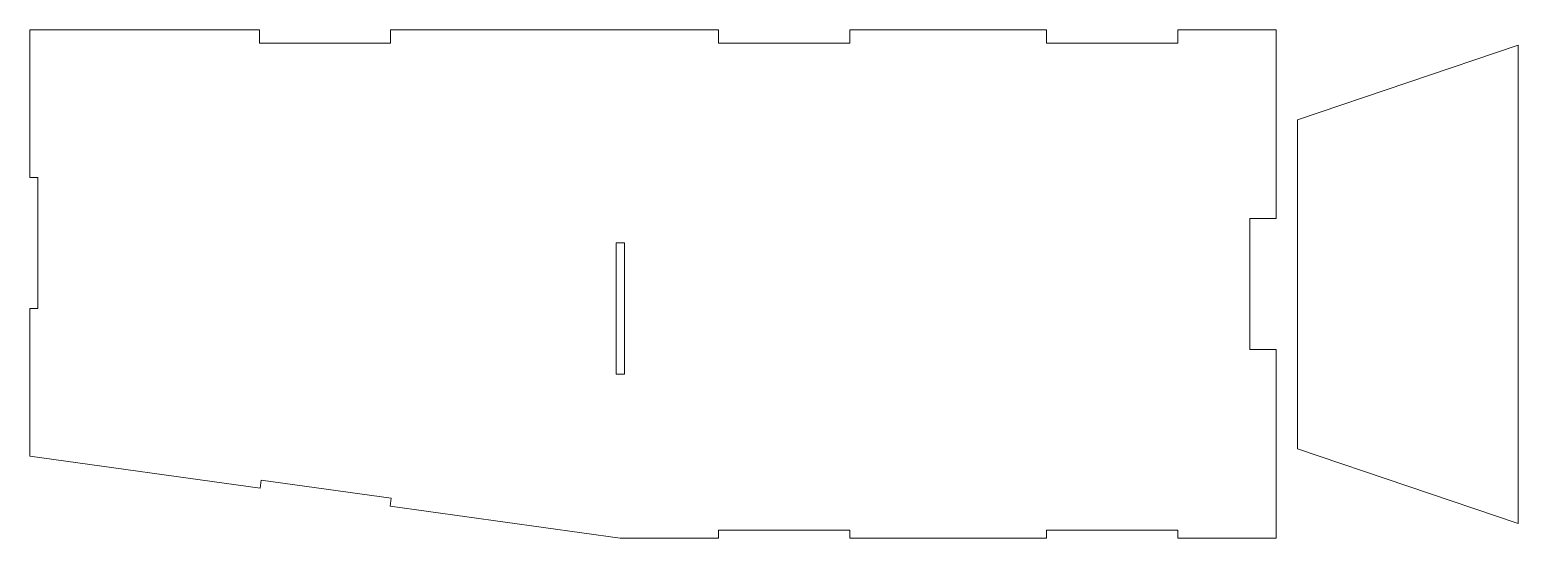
# Model space of a CAD drawing. Header units: inches. Extents: x 0.6 to 23.3, y 0.6 to 8.3.
import ezdxf

# ---------------------------------------------------------------- set-up
doc = ezdxf.new("R2010")
doc.units = ezdxf.units.IN
doc.header["$MEASUREMENT"] = 0

msp = doc.modelspace()

# ---------------------------------------------------------------- linework, layer by layer
at = {"color": 1, "linetype": 'Continuous', "lineweight": 15}
for p, q in [((0.611, 6.089), (0.611, 8.339)), ((0.611, 8.339), (4.111, 8.339)), ((4.111, 8.339), (4.111, 8.137)), ((6.111, 8.339), (6.111, 8.137)), ((6.111, 8.339), (11.111, 8.339)), ((11.111, 8.339), (11.111, 8.137)), ((13.111, 8.339), (13.111, 8.137)), ((13.111, 8.339), (16.111, 8.339)), ((16.111, 8.339), (16.111, 8.137)), ((18.111, 8.339), (18.111, 8.137)), ((18.111, 8.339), (19.611, 8.339)), ((19.611, 8.339), (19.611, 5.464)), ((4.111, 8.137), (6.111, 8.137)), ((13.111, 8.137), (11.111, 8.137)), ((18.111, 8.137), (16.111, 8.137)), ((23.299, 8.102), (19.934, 6.965)), ((23.299, 0.815), (23.299, 8.102)), ((19.934, 6.965), (19.934, 1.953)), ((0.611, 6.089), (0.736, 6.089)), ((0.736, 6.089), (0.736, 4.089)), ((19.611, 5.464), (19.208, 5.464)), ((19.208, 5.464), (19.208, 3.464)), ((9.549, 5.092), (9.549, 3.092)), ((9.674, 5.092), (9.549, 5.092)), ((9.674, 5.092), (9.674, 3.092)), ((0.611, 1.839), (0.611, 4.089)), ((0.736, 4.089), (0.611, 4.089)), ((19.208, 3.464), (19.611, 3.464)), ((19.611, 3.464), (19.611, 0.589)), ((9.674, 3.092), (9.549, 3.092)), ((4.121, 1.351), (0.611, 1.839)), ((19.934, 1.953), (23.299, 0.815)), ((4.121, 1.351), (4.138, 1.475)), ((6.119, 1.2), (4.138, 1.475)), ((6.102, 1.076), (6.119, 1.2)), ((9.611, 0.589), (6.102, 1.076)), ((13.111, 0.714), (11.111, 0.714)), ((11.111, 0.714), (11.111, 0.589)), ((13.111, 0.589), (13.111, 0.714)), ((18.111, 0.714), (16.111, 0.714)), ((16.111, 0.589), (16.111, 0.714)), ((18.111, 0.714), (18.111, 0.589)), ((11.111, 0.589), (9.611, 0.589)), ((16.111, 0.589), (13.111, 0.589)), ((19.611, 0.589), (18.111, 0.589))]:
    msp.add_line(p, q, dxfattribs=at)

doc.saveas('drawing.dxf')
